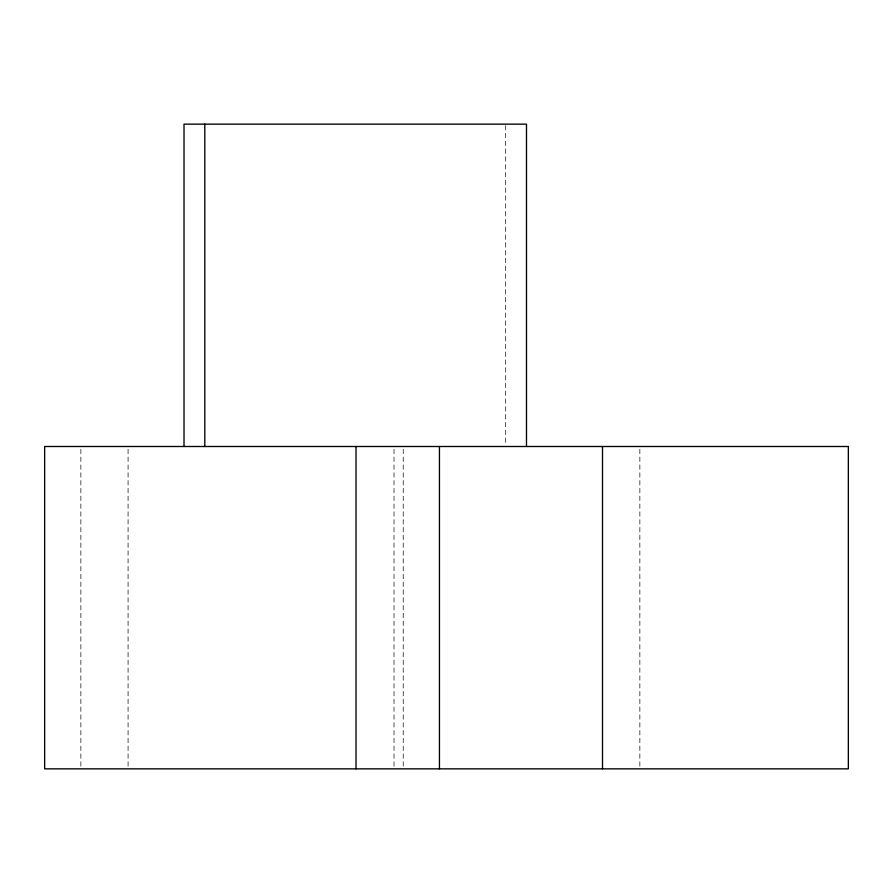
<?xml version="1.0" encoding="UTF-8"?>
<svg xmlns="http://www.w3.org/2000/svg" width="893" height="893" viewBox="0 0 893 893"><rect width="100%" height="100%" fill="white"/><g stroke="black" fill="none" stroke-linecap="round" stroke-linejoin="round"><path stroke-width="0.67" stroke-dasharray="4.46 3.35" d="M639.857 449.279L639.857 767.467M505.695 125.533L505.695 445.116M403.223 449.279L403.223 767.467M394.014 449.279L394.014 768.851M128.079 449.279L128.079 767.467M80.872 449.279L80.872 768.851"/><path stroke-width="1.34" d="M602.507 446.5L602.507 768.851M526.49 446.5L526.49 124.149L184.014 124.149L184.014 446.5M439.445 446.5L439.445 768.851M356.017 446.5L356.017 768.851M204.81 124.149L204.81 446.5M848.35 446.5L44.65 446.5L44.65 768.851L848.35 768.851L848.35 446.5"/></g></svg>
